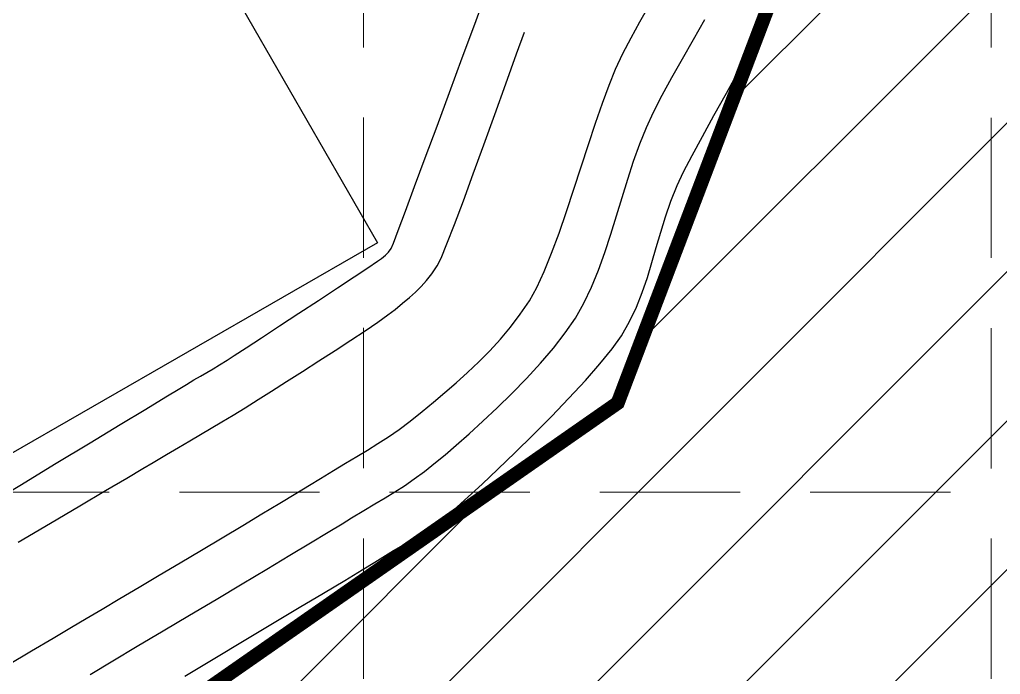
# Model space of a CAD drawing. Extents: x 2138193 to 2139991, y 332071 to 334944.
# Drawn here: x 2138753.3 to 2138823.2, y 332777.1 to 332823.8 of the extents above; entities that cross this region are included whole.
import ezdxf

# ---------------------------------------------------------------- set-up
doc = ezdxf.new("R2010")
doc.units = 0
doc.header["$LTSCALE"] = 100
doc.header["$MEASUREMENT"] = 0
doc.linetypes.add('DASHED', pattern=[0.75, 0.5, -0.25])
doc.linetypes.add('HIDDEN', pattern=[0.375, 0.25, -0.125])
for name, color, linetype in [('CONTOURS', 35, 'Continuous'), ('GRID', 254, 'DASHED'), ('V-PROP-SUBD-N', 7, 'Continuous')]:
    doc.layers.add(name, color=color, linetype=linetype)

msp = doc.modelspace()

# ---------------------------------------------------------------- hatches: boundary and pattern name
at = {"layer": 'CONTOURS', "ltscale": 10}
h = msp.add_hatch(dxfattribs=at)
h.set_pattern_fill('ANSI31', color=5, scale=60, style=0)
h.set_pattern_definition([(45, (0, 0), (-5.303300858899106, 5.303300858899107), [])])
h.paths.add_polyline_path([(2138483.546160111, 332606.2740493599), (2138656.140052903, 332606.2740493599), (2138921.264482902, 332760.8706732228), (2139372.471049562, 332785.9219287917), (2139377.748317752, 332780.6479753673), (2139409.411939294, 332807.0177192923), (2139404.134671104, 332828.1135155923), (2139401.496037009, 332952.0512992817), (2139392.260811476, 332977.1025548506), (2139347.404019459, 332973.1470955816), (2139339.488117175, 332969.1916305132), (2139182.489332715, 332936.2294564062), (2139043.960999322, 332917.7706368185), (2138914.667891463, 332903.2672764998), (2138844.744069344, 332879.534509287), (2138820.996350087, 332862.3941780554), (2138795.929319984, 332796.4698240421), (2138748.301847437, 332763.2789477164)])

# ---------------------------------------------------------------- linework, layer by layer
at = {"layer": 'CONTOURS', "color": 5, "ltscale": 10, "const_width": 1}
msp.add_lwpolyline([(2138656.140052903, 332606.2740493598), (2138921.264482902, 332760.8706732228), (2139372.471049562, 332785.9219287917), (2139377.748317752, 332780.6479753673), (2139409.411939294, 332807.0177192923), (2139404.134671104, 332828.1135155923), (2139401.496037009, 332952.0512992817), (2139392.260811476, 332977.1025548506), (2139347.404019459, 332973.1470955816), (2139339.488117175, 332969.1916305132), (2139182.489332715, 332936.2294564062), (2139043.960999322, 332917.7706368185), (2138914.667891463, 332903.2672764998), (2138844.744069344, 332879.534509287), (2138820.996350087, 332862.3941780554), (2138795.929319984, 332796.4698240421), (2138748.301847437, 332763.2789477164), (2138483.546160112, 332606.27404936)], dxfattribs=at)
at = {"layer": 'CONTOURS', "extrusion": (0.9379564459994341, -0.3467530899762983, 0), "elevation": 1890680.289604622}
msp.add_lwpolyline([(1053804.487119368, 549), (1053806.944023398, 549)], dxfattribs=at)
at = {"layer": 'CONTOURS'}
for points, elevation in [([(2138806.465958125, 332823.6598439867), (2138807.33573063, 332825.3440198964)], 544), ([(2138796.876567852, 332822.5020943737), (2138797.50134232, 332823.6268567391)], 546), ([(2138805.548739572, 332821.9455589324), (2138806.465958125, 332823.6598439867)], 544), ([(2138788.707029474, 332821.3452932643), (2138789.268307627, 332822.9057875748)], 548), ([(2138804.612347099, 332820.2352020581), (2138805.548739572, 332821.9455589324)], 544), ([(2138787.161469421, 332817.04011047), (2138787.945002153, 332819.2216476398)], 548), ([(2138799.10322742, 332818.4032900622), (2138799.798544493, 332819.6752774123)], 545), ([(2138783.040951894, 332816.2092082062), (2138783.928145338, 332818.6093940685)], 549), ([(2138798.487214879, 332817.2094702436), (2138799.10322742, 332818.4032900622)], 545), ([(2138801.970847446, 332815.4680737595), (2138802.795128908, 332816.9624221471)], 544), ([(2138782.201827404, 332813.9420068651), (2138783.040951894, 332816.2092082062)], 549), ([(2138801.240480576, 332814.1138028499), (2138801.970847446, 332815.4680737595)], 544), ([(2138800.632300427, 332812.9336467427), (2138801.240480576, 332814.1138028499)], 544), ([(2138781.440682074, 332811.8902351211), (2138782.201827404, 332813.9420068651)], 549), ([(2138784.917869834, 332810.8735462455), (2138785.624300154, 332812.7935201174)], 548), ([(2138792.806387156, 332811.7010665875), (2138793.329790217, 332813.3041271947)], 546), ([(2138780.787426113, 332810.1363380499), (2138781.440682074, 332811.8902351211)], 549), ([(2138792.276937146, 332810.1149304616), (2138792.806387156, 332811.7010665875)], 546), ([(2138791.743856574, 332808.5832715582), (2138792.276937146, 332810.1149304616)], 546), ([(2138778.10646599, 332806.1097410284), (2138778.785803443, 332806.5657026751)], 549), ([(2138777.126887203, 332805.459290744), (2138778.10646599, 332806.1097410284)], 549), ([(2138790.146995393, 332804.6906855931), (2138790.676469308, 332805.8335963829)], 546), ([(2138794.06675297, 332804.7265874322), (2138794.562702347, 332805.9391158541)], 545), ([(2138781.910594666, 332804.7632836893), (2138782.297380715, 332805.1918227962)], 548), ([(2138797.679049087, 332804.3525523065), (2138798.041862529, 332805.4098611533)], 544), ([(2138773.184909013, 332802.8636170159), (2138774.586288097, 332803.7839678426)], 549), ([(2138792.906709799, 332802.5078354428), (2138793.518443558, 332803.5777649104)], 545), ([(2138796.772455751, 332802.2780669788), (2138797.262382284, 332803.3082346821)], 544), ([(2138788.284760253, 332801.877389878), (2138788.975988411, 332802.7903557768)], 546), ([(2138792.189146536, 332801.4615787233), (2138792.906709799, 332802.5078354428)], 545), ([(2138770.519094874, 332801.118841086), (2138771.802571066, 332801.957821132)], 549), ([(2138776.891085189, 332800.935443619), (2138777.914467767, 332801.6152894453)], 548), ([(2138786.797710114, 332800.1826190833), (2138787.556468616, 332801.0094995586)], 546), ([(2138791.349474227, 332800.3852457445), (2138792.189146536, 332801.4615787233)], 545), ([(2138795.53623503, 332800.3359382159), (2138796.189863123, 332801.2632078958)], 544), ([(2138768.568010224, 332799.8503720884), (2138769.414301054, 332800.3989377731)], 549), ([(2138774.616874896, 332799.4594816655), (2138775.778514857, 332800.2088579923)], 548), ([(2138768.060043002, 332799.525404927), (2138768.568010224, 332799.8503720884)], 549), ([(2138767.056697977, 332798.9101989746), (2138767.528176166, 332799.1956665379)], 549), ([(2138772.306858581, 332797.9881533119), (2138773.44628343, 332798.7112637387)], 548), ([(2138765.695510103, 332798.1095172225), (2138766.171273465, 332798.3881147185)], 549), ([(2138770.281981234, 332796.7130513593), (2138771.238718475, 332797.3140994854)], 548), ([(2138782.77779613, 332796.5210636356), (2138783.589939742, 332797.2038809186)], 546), ([(2138787.332176675, 332796.1270332786), (2138788.379044094, 332797.1497302734)], 545), ([(2138786.303820749, 332795.1612305351), (2138787.332176675, 332796.1270332786)], 545), ([(2138789.900978634, 332794.1983734943), (2138791.192882567, 332795.4986696622)], 544), ([(2138758.280770592, 332793.6244632625), (2138760.430485413, 332794.9266375279)], 549), ([(2138766.168379887, 332794.2232733634), (2138766.923366979, 332794.6677401483)], 548), ([(2138766.923366979, 332794.6677401483), (2138767.688548982, 332795.1228755779)], 548), ([(2138780.327873762, 332794.5792439355), (2138781.123787085, 332795.1732508505)], 546), ([(2138765.39991603, 332793.7733994609), (2138766.168379887, 332794.2232733634)], 548), ([(2138763.727871307, 332792.7931272536), (2138764.594303729, 332793.3020426785)], 548), ([(2138777.320479099, 332792.6540746024), (2138778.083328039, 332793.1102563739)], 546), ([(2138778.083328039, 332793.1102563739), (2138778.826363773, 332793.5690057907)], 546), ([(2138783.611063011, 332792.7791288343), (2138784.415139809, 332793.4698842108)], 545), ([(2138762.776947088, 332792.2305774238), (2138763.727871307, 332792.7931272536)], 548), ([(2138753.26739801, 332790.5946778347), (2138755.87174574, 332792.1672483744)], 549), ([(2138786.254370331, 332790.6905542937), (2138787.386493674, 332791.7561021243)], 544), ([(2138759.382769221, 332790.2208883815), (2138760.899109119, 332791.1180870305)], 548), ([(2138785.265964866, 332789.7796832806), (2138786.254370331, 332790.6905542937)], 544), ([(2138771.823578781, 332789.3173821278), (2138772.964245829, 332790.0064802113)], 546), ([(2138778.59904358, 332789.2779426941), (2138779.331179705, 332789.7120758024)], 545), ([(2138779.331179705, 332789.7120758024), (2138780.030357725, 332790.1349980332)], 545), ([(2138784.466506121, 332789.0617027707), (2138785.265964866, 332789.7796832806)], 544), ([(2138755.462454443, 332787.9024846048), (2138757.552737206, 332789.1384942112)], 548), ([(2138783.901222936, 332788.5748264499), (2138784.466506121, 332789.0617027707)], 544), ([(2138776.947795931, 332788.2759906565), (2138777.811924078, 332788.807585411)], 545), ([(2138753.165362301, 332786.5444396476), (2138755.462454443, 332787.9024846048)], 548), ([(2138767.721084461, 332786.8646440627), (2138769.172085491, 332787.729195679)], 546), ([(2138781.915147556, 332787.1265304422), (2138782.540842089, 332787.5409876816)], 544), ([(2138782.540842089, 332787.5409876816), (2138783.194210913, 332788.0139223695)], 544), ([(2138779.944420618, 332785.9391039746), (2138780.642905729, 332786.3550805326)], 544), ([(2138778.612151901, 332785.1210660547), (2138779.169734163, 332785.4636370889)], 544), ([(2138769.133482177, 332783.5734631988), (2138770.904056014, 332784.6304061261)], 545), ([(2138759.146011082, 332781.7788244676), (2138760.410039709, 332782.5280370393)], 546), ([(2138765.383427848, 332781.3395901484), (2138767.278567822, 332782.4678645886)], 545), ([(2138758.017838644, 332781.1092743805), (2138759.146011082, 332781.7788244676)], 546), ([(2138763.492177157, 332780.2146197315), (2138765.383427848, 332781.3395901484)], 545), ([(2138771.3115847, 332780.7414700626), (2138773.214122598, 332781.8784597258)], 544), ([(2138756.963659886, 332780.4835756248), (2138758.017838644, 332781.1092743805)], 546), ([(2138761.648930646, 332779.1189331913), (2138763.492177157, 332780.2146197315)], 545), ([(2138759.897803218, 332778.0785103807), (2138761.648930646, 332779.1189331913)], 545), ([(2138767.177324506, 332778.274324493), (2138769.28339237, 332779.5306421539)], 544)]:
    msp.add_lwpolyline(points, dxfattribs=dict(at, elevation=elevation))
at = {"layer": 'CONTOURS', "extrusion": (0.8660669944835299, -0.4999279558759099, 0), "elevation": 1685954.08835473}
msp.add_lwpolyline([(1357492.221083493, 546), (1357493.522740876, 546)], dxfattribs=at)
at = {"layer": 'CONTOURS', "extrusion": (0.9380336951479774, -0.3465440617973877, 0), "elevation": 1890915.078466658}
msp.add_lwpolyline([(1053380.552357729, 549), (1053383.130964116, 549)], dxfattribs=at)
at = {"layer": 'CONTOURS', "extrusion": (0.86994179572185, -0.4931544099531537, 0), "elevation": 1696499.847427042}
msp.add_lwpolyline([(1344295.417041204, 545), (1344297.035097563, 545)], dxfattribs=at)
at = {"layer": 'CONTOURS', "extrusion": (0.8877202050493167, -0.4603833593291562, 0), "elevation": 1745427.260251109}
msp.add_lwpolyline([(1280118.486256003, 546), (1280119.750761259, 546)], dxfattribs=at)
at = {"layer": 'CONTOURS', "extrusion": (0.8686899170847978, -0.495356263668087, 0), "elevation": 1693089.501513396}
msp.add_lwpolyline([(1348586.504157726, 545), (1348588.091473108, 545)], dxfattribs=at)
at = {"layer": 'CONTOURS', "extrusion": (0.9412379330560113, -0.3377442129429422, 0), "elevation": 1900700.578531276}
msp.add_lwpolyline([(1035625.32740154, 548), (1035627.583627675, 548)], dxfattribs=at)
at = {"layer": 'CONTOURS', "extrusion": (0.9062051683360735, -0.4228382585350917, 0), "elevation": 1797458.643473424}
msp.add_lwpolyline([(1205968.118183774, 546), (1205969.354786735, 546)], dxfattribs=at)
at = {"layer": 'CONTOURS', "extrusion": (0.9380381308330749, -0.3465320549432492, 0), "elevation": 1890928.561576593}
msp.add_lwpolyline([(1053353.735962274, 549), (1053356.348569616, 549)], dxfattribs=at)
at = {"layer": 'CONTOURS', "extrusion": (0.8710496676823228, -0.4911949474806465, 0), "elevation": 1699521.510842785}
msp.add_lwpolyline([(1340470.122266208, 545), (1340471.653379472, 545)], dxfattribs=at)
at = {"layer": 'CONTOURS', "extrusion": (0.9264268496678788, -0.3764748228161474, 0), "elevation": 1856139.380680929}
msp.add_lwpolyline([(1113535.169445241, 546), (1113536.383131889, 546)], dxfattribs=at)
at = {"layer": 'CONTOURS', "extrusion": (0.8745592567185192, -0.4849186596615471, 0), "elevation": 1709120.629677997}
msp.add_lwpolyline([(1328215.37114884, 544), (1328217.283416485, 544)], dxfattribs=at)
at = {"layer": 'CONTOURS', "extrusion": (0.9388450858473653, -0.3443398100427154, 0), "elevation": 1893394.593177591}
msp.add_lwpolyline([(1048936.601708191, 546), (1048937.981308661, 546)], dxfattribs=at)
at = {"layer": 'CONTOURS', "extrusion": (0.8739672952824437, -0.485984739242592, 0), "elevation": 1707499.729303104}
msp.add_lwpolyline([(1330296.659154252, 544), (1330298.490330944, 544)], dxfattribs=at)
at = {"layer": 'CONTOURS', "extrusion": (0.9457454146876513, -0.3249086188411788, 0), "elevation": 1914620.027963693}
msp.add_lwpolyline([(1009672.312307854, 546), (1009673.822775241, 546)], dxfattribs=at)
at = {"layer": 'CONTOURS', "extrusion": (0.9406998014517031, -0.3392401561559695, 0), "elevation": 1899051.753483292}
msp.add_lwpolyline([(1038641.11070668, 548), (1038643.414192932, 548)], dxfattribs=at)
at = {"layer": 'CONTOURS', "extrusion": (0.9057993768597052, -0.4237068430891455, 0), "elevation": 1796305.407797342}
msp.add_lwpolyline([(1207687.962483929, 545), (1207689.175967989, 545)], dxfattribs=at)
at = {"layer": 'CONTOURS', "extrusion": (0.9494325232894802, -0.3139711510954004, 0), "elevation": 1926146.163763169}
msp.add_lwpolyline([(987504.8429201436, 546), (987506.4483542418, 546)], dxfattribs=at)
at = {"layer": 'CONTOURS', "extrusion": (0.9270532757803748, -0.3749296252163548, 0), "elevation": 1857997.04765189}
msp.add_lwpolyline([(1110435.719804479, 545), (1110436.987733847, 545)], dxfattribs=at)
at = {"layer": 'CONTOURS', "extrusion": (0.9398689891269496, -0.3415351860020952, 0), "elevation": 1896511.003331467}
msp.add_lwpolyline([(1043270.969828229, 548), (1043273.182584813, 548)], dxfattribs=at)
at = {"layer": 'CONTOURS', "extrusion": (0.9509193258113046, -0.3094389047915179, 0), "elevation": 1930834.526884663}
msp.add_lwpolyline([(978304.468327353, 546), (978306.1324352375, 546)], dxfattribs=at)
at = {"layer": 'CONTOURS', "extrusion": (0.9420341334442042, -0.335517050872273, 0), "elevation": 1903155.161899179}
msp.add_lwpolyline([(1031124.748474886, 545), (1031126.05758818, 545)], dxfattribs=at)
at = {"layer": 'CONTOURS', "extrusion": (0.9511449432052963, -0.3087447117198833, 0), "elevation": 1931551.536310793}
msp.add_lwpolyline([(976895.0092035462, 545), (976896.3505696493, 545)], dxfattribs=at)
at = {"layer": 'CONTOURS', "extrusion": (0.9047083452361661, -0.4260314660445146, 0), "elevation": 1793201.998798487}
msp.add_lwpolyline([(1212293.933044834, 544), (1212295.007428624, 544)], dxfattribs=at)
at = {"layer": 'CONTOURS', "extrusion": (0.9559615661354317, -0.2934918807597454, 0), "elevation": 1946929.644942724}
msp.add_lwpolyline([(945873.9742037938, 545), (945875.337491458, 545)], dxfattribs=at)
at = {"layer": 'CONTOURS', "extrusion": (0.9276516009920192, -0.3734467929664732, 0), "elevation": 1859773.846413966}
msp.add_lwpolyline([(1107460.417474464, 544), (1107461.61503991, 544)], dxfattribs=at)
at = {"layer": 'CONTOURS', "extrusion": (0.9362136372682176, -0.351431395001947, 0), "elevation": 1885399.41773115}
msp.add_lwpolyline([(1063216.443047169, 548), (1063218.245741263, 548)], dxfattribs=at)
at = {"layer": 'CONTOURS', "extrusion": (0.9573224434856822, -0.289022039295627, 0), "elevation": 1951327.897263511}
msp.add_lwpolyline([(936765.4350620467, 545), (936766.8091868153, 545)], dxfattribs=at)
at = {"layer": 'CONTOURS', "extrusion": (0.9444080482197934, -0.3287756658539082, 0), "elevation": 1910479.566993041}
msp.add_lwpolyline([(1017493.380519741, 544), (1017494.550442505, 544)], dxfattribs=at)
at = {"layer": 'CONTOURS', "extrusion": (0.9362473830417175, -0.3513414831008936, 0), "elevation": 1885497.908235581}
msp.add_lwpolyline([(1063033.565968859, 549), (1063035.033078244, 549)], dxfattribs=at)
at = {"layer": 'CONTOURS', "extrusion": (0.9321824639767591, -0.3619887482425641, 0), "elevation": 1873264.023511271}
msp.add_lwpolyline([(1084453.249233474, 548), (1084454.732741388, 548)], dxfattribs=at)
at = {"layer": 'CONTOURS', "extrusion": (0.9554917067277374, -0.2950179627997512, 0), "elevation": 1945416.822944024}
msp.add_lwpolyline([(948978.8305420246, 545), (948980.2042045988, 545)], dxfattribs=at)
at = {"layer": 'CONTOURS', "extrusion": (0.9548663694052364, -0.297035715998704, 0), "elevation": 1943411.182114436}
msp.add_lwpolyline([(953087.4782763051, 544), (953088.6278473674, 544)], dxfattribs=at)
at = {"layer": 'CONTOURS', "extrusion": (0.9342245955647133, -0.3566853025314446, 0), "elevation": 1879393.140352278}
msp.add_lwpolyline([(1073788.645206799, 549), (1073789.62014634, 549)], dxfattribs=at)
at = {"layer": 'CONTOURS', "extrusion": (0.9375154877553263, -0.3479435445857452, 0), "elevation": 1889351.786816695}
msp.add_lwpolyline([(1056190.446184343, 546), (1056191.981763178, 546)], dxfattribs=at)
at = {"layer": 'CONTOURS', "extrusion": (0.9502217691606265, -0.3115743722022866, 0), "elevation": 1928635.390808755}
msp.add_lwpolyline([(982634.3613303753, 545), (982635.7235163426, 545)], dxfattribs=at)
at = {"layer": 'CONTOURS', "extrusion": (0.9600070557200289, -0.2799758078258932, 0), "elevation": 1960083.761846757}
msp.add_lwpolyline([(918309.4938671781, 544), (918310.6285779217, 544)], dxfattribs=at)
at = {"layer": 'CONTOURS', "extrusion": (0.9250479090085353, -0.3798504522031491, 0), "elevation": 1852056.683672738}
msp.add_lwpolyline([(1120279.333699919, 549), (1120279.728925501, 549)], dxfattribs=at)
at = {"layer": 'CONTOURS', "extrusion": (0.9237541231937065, -0.3829860570342302, 0), "elevation": 1848249.557020898}
msp.add_lwpolyline([(1126555.845885182, 548), (1126556.934436398, 548)], dxfattribs=at)
at = {"layer": 'CONTOURS', "extrusion": (-0.699750635702227, 0.7143871834196982, 0), "elevation": -1258859.157532014}
msp.add_lwpolyline([(-1760798.466004501, 549), (-1760798.771824935, 549)], dxfattribs=at)
at = {"layer": 'CONTOURS', "extrusion": (0.8035514159692625, -0.5952353500035035, 0), "elevation": 1520520.735302938}
msp.add_lwpolyline([(1540504.912967248, 549), (1540505.254312949, 549)], dxfattribs=at)
at = {"layer": 'CONTOURS', "extrusion": (0.9262479242374666, -0.3769148217379948, 0), "elevation": 1855610.973014798}
msp.add_lwpolyline([(1114402.619099084, 546), (1114404.033457163, 546)], dxfattribs=at)
at = {"layer": 'CONTOURS', "extrusion": (0.940726431169266, -0.3391663038975662, 0), "elevation": 1899144.015690127}
msp.add_lwpolyline([(1038486.39000436, 545), (1038487.73050796, 545)], dxfattribs=at)
at = {"layer": 'CONTOURS', "extrusion": (0.960386442311584, -0.2786716372796101, 0), "elevation": 1961329.231205124}
msp.add_lwpolyline([(915645.2739901486, 544), (915646.3983450405, 544)], dxfattribs=at)
at = {"layer": 'CONTOURS', "extrusion": (0.5729462424332485, -0.8195929497510465, 0), "elevation": 952639.3538412575}
msp.add_lwpolyline([(1943608.285198067, 549), (1943608.650349452, 549)], dxfattribs=at)
at = {"layer": 'CONTOURS', "extrusion": (0.6407638490217663, -0.7677380346099907, 0), "elevation": 1114943.899484466}
msp.add_lwpolyline([(1855272.601318383, 549), (1855272.949565209, 549)], dxfattribs=at)
at = {"layer": 'CONTOURS', "extrusion": (0.8974110801364138, -0.4411953685708804, 0), "elevation": 1772535.04110653}
msp.add_lwpolyline([(1242285.188092859, 548), (1242285.807282484, 548)], dxfattribs=at)
at = {"layer": 'CONTOURS', "extrusion": (0.9559297057586275, -0.2935956362894791, 0), "elevation": 1946830.36676601}
msp.add_lwpolyline([(946080.3495187726, 544), (946081.4679497238, 544)], dxfattribs=at)
at = {"layer": 'CONTOURS', "extrusion": (0.8287819871866562, -0.559571637697031, 0), "elevation": 1586355.938634682}
msp.add_lwpolyline([(1472625.474611244, 548), (1472626.156383185, 548)], dxfattribs=at)
at = {"layer": 'CONTOURS', "extrusion": (0.5511707240271381, -0.8343924933599298, 0), "elevation": 901140.9605777015}
msp.add_lwpolyline([(1968010.767430564, 549), (1968012.205602064, 549)], dxfattribs=at)
at = {"layer": 'CONTOURS', "extrusion": (0.7883587862806741, -0.6152157541010003, 0), "elevation": 1481380.819025663}
msp.add_lwpolyline([(1578182.461034273, 548), (1578183.07605245, 548)], dxfattribs=at)
at = {"layer": 'CONTOURS', "extrusion": (-0.5499084295747149, 0.8352249511854103, 0), "elevation": -898164.1497411367}
msp.add_lwpolyline([(-1969369.505627351, 549), (-1969371.110703445, 549)], dxfattribs=at)
at = {"layer": 'CONTOURS', "extrusion": (0.6624001074534595, -0.7491502503808202, 0), "elevation": 1167408.622956025}
msp.add_lwpolyline([(1822717.762684523, 548), (1822718.347702077, 548)], dxfattribs=at)
at = {"layer": 'CONTOURS', "extrusion": (0.697657274256284, -0.7164316629499929, 0), "elevation": 1253704.88797711}
msp.add_lwpolyline([(1764474.177159919, 548), (1764474.744906706, 548)], dxfattribs=at)
at = {"layer": 'CONTOURS', "extrusion": (0.8732849158097138, -0.4872098683516386, 0), "elevation": 1705627.443917782}
msp.add_lwpolyline([(1332671.9078756, 546), (1332672.982235853, 546)], dxfattribs=at)
at = {"layer": 'CONTOURS', "extrusion": (0.9024786700208702, -0.4307345472067007, 0), "elevation": 1786865.531596862}
msp.add_lwpolyline([(1221600.387974876, 545), (1221601.660938503, 545)], dxfattribs=at)
at = {"layer": 'CONTOURS', "extrusion": (0.9288014965106794, -0.3705776303010238, 0), "elevation": 1863188.63671166}
msp.add_lwpolyline([(1101698.631920021, 544), (1101699.75629119, 544)], dxfattribs=at)
at = {"layer": 'CONTOURS', "extrusion": (-0.6417822206976835, 0.7668869415998358, 0), "elevation": -1117408.635726603}
msp.add_lwpolyline([(-1853790.319624988, 548), (-1853790.94726492, 548)], dxfattribs=at)
at = {"layer": 'CONTOURS', "extrusion": (0.8295893845903184, -0.5583739365112386, 0), "elevation": 1588488.226225904}
msp.add_lwpolyline([(1470333.681930679, 546), (1470334.841669739, 546)], dxfattribs=at)
at = {"layer": 'CONTOURS', "extrusion": (0.609413772503222, -0.7928523531423686, 0), "elevation": 1039538.269157505}
msp.add_lwpolyline([(1898550.958400357, 548), (1898551.608093296, 548)], dxfattribs=at)
at = {"layer": 'CONTOURS', "extrusion": (-0.636228215483034, 0.7715009123930278, 0), "elevation": -1103994.291225163}
msp.add_lwpolyline([(-1861809.503300182, 548), (-1861810.19797238, 548)], dxfattribs=at)
at = {"layer": 'CONTOURS', "extrusion": (0.54807968131321, -0.8364261252086823, 0), "elevation": 893853.1159126372}
msp.add_lwpolyline([(1971326.602513124, 549), (1971328.255185016, 549)], dxfattribs=at)
at = {"layer": 'CONTOURS', "extrusion": (0.5630586359015208, -0.8264169483600385, 0), "elevation": 929224.4796997255}
msp.add_lwpolyline([(1954909.140824997, 548), (1954910.222696204, 548)], dxfattribs=at)
at = {"layer": 'CONTOURS', "extrusion": (-0.5789335209960886, 0.815374747135985, 0), "elevation": -966852.216658215}
msp.add_lwpolyline([(-1936576.593790817, 548), (-1936577.482526582, 548)], dxfattribs=at)
at = {"layer": 'CONTOURS', "extrusion": (0.8672573992673911, -0.4978600239183312, 0), "elevation": 1689198.376322963}
msp.add_lwpolyline([(1353445.480244272, 544), (1353446.650437901, 544)], dxfattribs=at)
at = {"layer": 'CONTOURS', "extrusion": (0.7660248026076387, -0.6428110156102866, 0), "elevation": 1424436.160851005}
msp.add_lwpolyline([(1629770.028957756, 546), (1629771.161937154, 546)], dxfattribs=at)
at = {"layer": 'CONTOURS', "extrusion": (0.5459408470063525, -0.8378237234466368, 0), "elevation": 888813.5161922264}
msp.add_lwpolyline([(1973601.085963631, 549), (1973602.404610728, 549)], dxfattribs=at)
at = {"layer": 'CONTOURS', "extrusion": (-0.5467936930788129, 0.8372673749819903, 0), "elevation": -890826.3493376628}
msp.add_lwpolyline([(-1972700.237011059, 548), (-1972701.565822338, 548)], dxfattribs=at)
at = {"layer": 'CONTOURS', "extrusion": (0.7103849930900961, -0.7038133002383403, 0), "elevation": 1285132.849663428}
msp.add_lwpolyline([(1741721.738049321, 546), (1741722.850032787, 546)], dxfattribs=at)
at = {"layer": 'CONTOURS', "extrusion": (0.7591822954416104, -0.6508780548520646, 0), "elevation": 1407120.058761736}
msp.add_lwpolyline([(1644747.079216898, 545), (1644748.513674923, 545)], dxfattribs=at)
at = {"layer": 'CONTOURS', "extrusion": (0.777657520984818, -0.6286881421306969, 0), "elevation": 1454022.809700459}
msp.add_lwpolyline([(1603438.689698531, 544), (1603440.076301656, 544)], dxfattribs=at)
at = {"layer": 'CONTOURS', "extrusion": (0.5269176802891239, -0.8499163242335852, 0), "elevation": 844102.955535491}
msp.add_lwpolyline([(1993131.216120336, 549), (1993131.84190763, 549)], dxfattribs=at)
at = {"layer": 'CONTOURS', "extrusion": (0.5385630807465388, -0.842585193352457, 0), "elevation": 871453.1497716899}
msp.add_lwpolyline([(1981331.936980501, 548), (1981333.32626609, 548)], dxfattribs=at)
at = {"layer": 'CONTOURS', "extrusion": (0.6873884252706601, -0.7262899922234384, 0), "elevation": 1228467.882574192}
msp.add_lwpolyline([(1782140.227374244, 546), (1782141.328728245, 546)], dxfattribs=at)
at = {"layer": 'CONTOURS', "extrusion": (0.5101801790905124, -0.8600675466864057, 0), "elevation": 804927.0177843207}
msp.add_lwpolyline([(2009271.029083505, 549), (2009271.542994374, 549)], dxfattribs=at)
at = {"layer": 'CONTOURS', "extrusion": (0.7352687119644545, -0.6777757160050307, 0), "elevation": 1347022.392910998}
msp.add_lwpolyline([(1694315.640643912, 545), (1694317.115347206, 545)], dxfattribs=at)
at = {"layer": 'CONTOURS', "extrusion": (0.7518274231030552, -0.659359936506776, 0), "elevation": 1388569.983768865}
msp.add_lwpolyline([(1660441.538159312, 544), (1660443.122460836, 544)], dxfattribs=at)
at = {"layer": 'CONTOURS', "extrusion": (0.5084724412317096, -0.8610782638691244, 0), "elevation": 800938.1960566407}
msp.add_lwpolyline([(2010862.693126627, 549), (2010863.3190962, 549)], dxfattribs=at)
at = {"layer": 'CONTOURS', "extrusion": (0.5056579184148996, -0.8627340665258969, 0), "elevation": 794367.5434308702}
msp.add_lwpolyline([(2013468.576476702, 549), (2013469.090454843, 549)], dxfattribs=at)
at = {"layer": 'CONTOURS', "extrusion": (-0.6683174598393453, 0.7438761811443387, 0), "elevation": -1181826.523991792}
msp.add_lwpolyline([(-1813405.427284219, 546), (-1813406.516954022, 546)], dxfattribs=at)
at = {"layer": 'CONTOURS', "extrusion": (0.7154570070878432, -0.6986567619431633, 0), "elevation": 1297700.15345068}
msp.add_lwpolyline([(1732381.016098, 545), (1732382.500739472, 545)], dxfattribs=at)
at = {"layer": 'CONTOURS', "extrusion": (0.7336707939675785, -0.6795050890751172, 0), "elevation": 1343032.433391194}
msp.add_lwpolyline([(1697483.645676093, 544), (1697485.370873062, 544)], dxfattribs=at)
at = {"layer": 'CONTOURS', "extrusion": (0.5184526644018723, -0.855106329513821, 0), "elevation": 824270.9950114222}
msp.add_lwpolyline([(2001409.817018354, 549), (2001410.972268608, 549)], dxfattribs=at)
at = {"layer": 'CONTOURS', "extrusion": (-0.5166257964284161, 0.8562112977908578, 0), "elevation": -819996.0236207686}
msp.add_lwpolyline([(-2003166.262290882, 549), (-2003166.814261124, 549)], dxfattribs=at)
at = {"layer": 'CONTOURS', "extrusion": (0.5336754534468586, -0.8456893699156267, 0), "elevation": 859966.5597717752}
msp.add_lwpolyline([(1986341.85877343, 548), (1986343.121814146, 548)], dxfattribs=at)
at = {"layer": 'CONTOURS', "extrusion": (-0.653581878856211, 0.7568558169366112, 0), "elevation": -1145990.697562136}
msp.add_lwpolyline([(-1836261.023005045, 546), (-1836262.099378907, 546)], dxfattribs=at)
at = {"layer": 'CONTOURS', "extrusion": (0.5186649562223705, -0.8549775805170838, 0), "elevation": 824767.8843179788}
msp.add_lwpolyline([(2001203.420158525, 549), (2001205.103399501, 549)], dxfattribs=at)
at = {"layer": 'CONTOURS', "extrusion": (-0.5283527462795045, 0.84902495575743, 0), "elevation": -847472.4375711269}
msp.add_lwpolyline([(-1991702.296770496, 548), (-1991703.401327902, 548)], dxfattribs=at)
at = {"layer": 'CONTOURS', "extrusion": (0.7200950344647369, -0.6938754508838236, 0), "elevation": 1309214.291060129}
msp.add_lwpolyline([(1723699.089391982, 544), (1723700.897650864, 544)], dxfattribs=at)
at = {"layer": 'CONTOURS', "extrusion": (-0.5184828013615415, 0.8550880566890688, 0), "elevation": -824341.5323448287}
msp.add_lwpolyline([(-2001376.946069182, 549), (-2001379.082010179, 549)], dxfattribs=at)
at = {"layer": 'CONTOURS', "extrusion": (0.5223414377314286, -0.8527364319815731, 0), "elevation": 833380.4702081077}
msp.add_lwpolyline([(1997638.743607224, 548), (1997639.748122602, 548)], dxfattribs=at)
at = {"layer": 'CONTOURS', "extrusion": (0.6384913863251197, -0.7696289687821184, 0), "elevation": 1109464.537522859}
msp.add_lwpolyline([(1858555.852422385, 546), (1858556.895822288, 546)], dxfattribs=at)
at = {"layer": 'CONTOURS', "extrusion": (-0.5164256050990275, 0.8563320584902234, 0), "elevation": -819531.265097606}
msp.add_lwpolyline([(-2003359.260072553, 548), (-2003360.193178564, 548)], dxfattribs=at)
at = {"layer": 'CONTOURS', "extrusion": (0.6251581856350312, -0.7804980736257559, 0), "elevation": 1077330.535182949}
msp.add_lwpolyline([(1877364.173720547, 546), (1877365.26402209, 546)], dxfattribs=at)
at = {"layer": 'CONTOURS', "extrusion": (-0.5705302136704068, 0.8212766131390813, 0), "elevation": -946922.392543375}
msp.add_lwpolyline([(-1946398.701466572, 546), (-1946399.626329052, 546)], dxfattribs=at)
at = {"layer": 'CONTOURS', "extrusion": (0.6722769077338755, -0.7402997766633315, 0), "elevation": 1191488.459102576}
msp.add_lwpolyline([(1807072.198838079, 545), (1807073.524949953, 545)], dxfattribs=at)
at = {"layer": 'CONTOURS', "extrusion": (-0.5452375801403528, 0.8382815643939049, 0), "elevation": -887167.8780956024}
msp.add_lwpolyline([(-1974350.420707772, 546), (-1974351.305782781, 546)], dxfattribs=at)
at = {"layer": 'CONTOURS', "extrusion": (-0.661422874955311, 0.7500131868746384, 0), "elevation": -1165041.44585246}
msp.add_lwpolyline([(-1824233.728853986, 545), (-1824234.938113545, 545)], dxfattribs=at)
at = {"layer": 'CONTOURS', "extrusion": (-0.7005139335006559, 0.713638724405731, 0), "elevation": -1260757.299249133}
msp.add_lwpolyline([(-1759448.470603901, 544), (-1759450.269655066, 544)], dxfattribs=at)
at = {"layer": 'CONTOURS', "extrusion": (0.5175741388899265, -0.8556383644696813, 0), "elevation": 822214.9829218555}
msp.add_lwpolyline([(2002246.195493341, 549), (2002249.010964167, 549)], dxfattribs=at)
at = {"layer": 'CONTOURS', "extrusion": (0.5050027226720644, -0.86311774984286, 0), "elevation": 792842.1372561441}
msp.add_lwpolyline([(2014067.207697591, 548), (2014068.141072326, 548)], dxfattribs=at)
at = {"layer": 'CONTOURS', "extrusion": (0.5097867951617806, -0.860300775007602, 0), "elevation": 804018.6575545229}
msp.add_lwpolyline([(2009644.155437547, 546), (2009645.086950926, 546)], dxfattribs=at)
at = {"layer": 'CONTOURS', "extrusion": (0.6424620906972748, -0.7663174681663512, 0), "elevation": 1119062.470386557}
msp.add_lwpolyline([(1852793.108117586, 545), (1852793.98643356, 545)], dxfattribs=at)
at = {"layer": 'CONTOURS', "extrusion": (0.6927218312015857, -0.721204870045067, 0), "elevation": 1241573.67971105}
msp.add_lwpolyline([(1773035.993826054, 544), (1773037.700154494, 544)], dxfattribs=at)
at = {"layer": 'CONTOURS', "extrusion": (-0.509476415508899, 0.8604846204553593, 0), "elevation": -803286.5975706708}
msp.add_lwpolyline([(-2009920.086470853, 548), (-2009921.422004788, 548)], dxfattribs=at)
at = {"layer": 'CONTOURS', "extrusion": (0.510051969525277, -0.8601435859107396, 0), "elevation": 804631.0641571139}
msp.add_lwpolyline([(2009383.569919841, 548), (2009384.417024404, 548)], dxfattribs=at)
at = {"layer": 'CONTOURS', "extrusion": (-0.514233817629647, 0.8576500339917438, 0), "elevation": -814411.9906678603}
msp.add_lwpolyline([(-2005453.745945431, 546), (-2005454.74709266, 546)], dxfattribs=at)
at = {"layer": 'CONTOURS', "extrusion": (-0.6235644336887741, 0.781771959741713, 0), "elevation": -1073501.349528056}
msp.add_lwpolyline([(-1879556.910430394, 545), (-1879557.917883121, 545)], dxfattribs=at)
at = {"layer": 'CONTOURS', "extrusion": (0.5266061189571809, -0.8501094020635552, 0), "elevation": 843383.024583243}
msp.add_lwpolyline([(1993441.404317229, 546), (1993442.32680402, 546)], dxfattribs=at)
at = {"layer": 'CONTOURS', "extrusion": (0.5246862114109269, -0.8512957062943806, 0), "elevation": 838881.9833712475}
msp.add_lwpolyline([(1995340.63618825, 546), (1995341.734050904, 546)], dxfattribs=at)
at = {"layer": 'CONTOURS', "extrusion": (0.5623025719021187, -0.8269315676839666, 0), "elevation": 927446.8696199955}
msp.add_lwpolyline([(1955754.286950985, 545), (1955755.132652908, 545)], dxfattribs=at)
at = {"layer": 'CONTOURS', "extrusion": (0.5929606482029655, -0.8052314385831685, 0), "elevation": 1000239.402211247}
msp.add_lwpolyline([(1919546.033084439, 545), (1919546.942705307, 545)], dxfattribs=at)
at = {"layer": 'CONTOURS', "extrusion": (0.5160675712884224, -0.856547874823392, 0), "elevation": 818690.1276587571}
msp.add_lwpolyline([(2003683.806056681, 549), (2003686.999904371, 549)], dxfattribs=at)
at = {"layer": 'CONTOURS', "extrusion": (0.5206729681699065, -0.8537562065467751, 0), "elevation": 829479.7340262036}
msp.add_lwpolyline([(1999265.453070654, 546), (1999266.597890647, 546)], dxfattribs=at)
at = {"layer": 'CONTOURS', "extrusion": (0.5357839176574576, -0.8443551347505543, 0), "elevation": 864930.884392679}
msp.add_lwpolyline([(1984193.503021492, 545), (1984194.31813489, 545)], dxfattribs=at)
at = {"layer": 'CONTOURS', "extrusion": (0.5090819244356967, -0.860718068947578, 0), "elevation": 802365.1861973722}
msp.add_lwpolyline([(2010284.205794946, 548), (2010286.331963875, 548)], dxfattribs=at)
at = {"layer": 'CONTOURS', "extrusion": (0.5147116692208227, -0.8573633404618574, 0), "elevation": 815529.454575935}
msp.add_lwpolyline([(2004993.614218354, 546), (2004995.100197815, 546)], dxfattribs=at)
at = {"layer": 'CONTOURS', "extrusion": (0.5129597721817479, -0.8584126467633438, 0), "elevation": 811436.8580193426}
msp.add_lwpolyline([(2006661.193296109, 545), (2006662.110243809, 545)], dxfattribs=at)
at = {"layer": 'CONTOURS', "extrusion": (0.513053601431499, -0.858356570463679, 0), "elevation": 811652.692444328}
msp.add_lwpolyline([(2006564.514540797, 546), (2006566.119315576, 546)], dxfattribs=at)
at = {"layer": 'CONTOURS', "extrusion": (0.5250911216339826, -0.8510460116710294, 0), "elevation": 839834.6514303455}
msp.add_lwpolyline([(1994940.952966729, 545), (1994941.760382237, 545)], dxfattribs=at)
at = {"layer": 'CONTOURS', "extrusion": (0.6215106144918271, -0.7834057416651934, 0), "elevation": 1068568.416434677}
msp.add_lwpolyline([(1882366.317550258, 544), (1882367.220035376, 544)], dxfattribs=at)
at = {"layer": 'CONTOURS', "extrusion": (0.5191026703253466, -0.8547118916109069, 0), "elevation": 825806.7336224176}
msp.add_lwpolyline([(2000787.405410127, 545), (2000788.566108575, 545)], dxfattribs=at)
at = {"layer": 'CONTOURS', "extrusion": (-0.5109930114428028, 0.8595848662328902, 0), "elevation": -806836.8060444796}
msp.add_lwpolyline([(-2008502.38879457, 546), (-2008504.127564687, 546)], dxfattribs=at)
at = {"layer": 'CONTOURS', "extrusion": (0.5161932350362425, -0.8564721502202034, 0), "elevation": 818998.3137595314}
msp.add_lwpolyline([(2003582.517204533, 545), (2003583.98002254, 545)], dxfattribs=at)
at = {"layer": 'CONTOURS', "extrusion": (-0.5255586785293493, 0.850757354021982, 0), "elevation": -840934.3017678031}
msp.add_lwpolyline([(-1994482.871960546, 544), (-1994483.605411921, 544)], dxfattribs=at)
at = {"layer": 'CONTOURS', "extrusion": (-0.5144799408687082, 0.8575024142495055, 0), "elevation": -814991.1067580967}
msp.add_lwpolyline([(-2005214.144225945, 545), (-2005215.857979839, 545)], dxfattribs=at)
at = {"layer": 'CONTOURS', "extrusion": (0.5115949236270926, -0.8592267652482605, 0), "elevation": 808250.3762678556}
msp.add_lwpolyline([(2007949.383291048, 544), (2007950.137751573, 544)], dxfattribs=at)
at = {"layer": 'CONTOURS', "extrusion": (0.5103741032353438, -0.8599524840052027, 0), "elevation": 805390.768033878}
msp.add_lwpolyline([(2009080.919332391, 546), (2009082.673298276, 546)], dxfattribs=at)
at = {"layer": 'CONTOURS', "extrusion": (-0.5133564658051444, 0.8581754709941619, 0), "elevation": -812364.2655346731}
msp.add_lwpolyline([(-2006277.869676439, 545), (-2006279.783176037, 545)], dxfattribs=at)
at = {"layer": 'CONTOURS', "extrusion": (0.5230890317135779, -0.8522780443616692, 0), "elevation": 835146.1808048042}
msp.add_lwpolyline([(1996910.954044786, 544), (1996911.863004555, 544)], dxfattribs=at)
at = {"layer": 'CONTOURS', "extrusion": (0.5099600754807674, -0.860198071036927, 0), "elevation": 804423.5323798235}
msp.add_lwpolyline([(2009466.655325691, 546), (2009468.389951246, 546)], dxfattribs=at)
at = {"layer": 'CONTOURS', "extrusion": (0.5178160644781171, -0.8554919773840047, 0), "elevation": 822798.9224696922}
msp.add_lwpolyline([(2002028.347907973, 544), (2002029.425803746, 544)], dxfattribs=at)
at = {"layer": 'CONTOURS', "extrusion": (0.5097326566928074, -0.8603328534357458, 0), "elevation": 803892.2839869536}
msp.add_lwpolyline([(2009677.560836668, 546), (2009679.241585206, 546)], dxfattribs=at)
at = {"layer": 'CONTOURS', "extrusion": (0.5155344791632722, -0.8568688352331724, 0), "elevation": 817460.9216628927}
msp.add_lwpolyline([(2004212.418539377, 544), (2004213.86438635, 544)], dxfattribs=at)
at = {"layer": 'CONTOURS', "extrusion": (0.5096960881016532, -0.8603545186572055, 0), "elevation": 803806.8626570925}
msp.add_lwpolyline([(2009710.135831859, 546), (2009711.728166391, 546)], dxfattribs=at)
at = {"layer": 'CONTOURS', "extrusion": (0.5119908380632497, -0.8589909089968829, 0), "elevation": 809172.136806966}
msp.add_lwpolyline([(2007563.22336451, 545), (2007565.382775437, 545)], dxfattribs=at)
at = {"layer": 'CONTOURS', "extrusion": (-0.5143001466636051, 0.857610260632296, 0), "elevation": -814574.2260050189}
msp.add_lwpolyline([(-2005385.637592995, 544), (-2005387.395841944, 544)], dxfattribs=at)
at = {"layer": 'CONTOURS', "extrusion": (0.5135248788835588, -0.8580747046543362, 0), "elevation": 812761.5436680624}
msp.add_lwpolyline([(2006118.967861528, 544), (2006120.982959465, 544)], dxfattribs=at)
at = {"layer": 'CONTOURS', "extrusion": (-0.5125995606807882, 0.8586277950252152, 0), "elevation": -810598.4404396941}
msp.add_lwpolyline([(-2006989.395077577, 544), (-2006991.757209739, 544)], dxfattribs=at)
at = {"layer": 'CONTOURS', "extrusion": (0.5099432588737115, -0.8602080403770118, 0), "elevation": 804384.248335264}
msp.add_lwpolyline([(2009473.571643919, 546), (2009475.100836683, 546)], dxfattribs=at)
at = {"layer": 'CONTOURS', "extrusion": (0.5096455104029481, -0.860384480175066, 0), "elevation": 803688.7215279348}
msp.add_lwpolyline([(2009750.062535279, 546), (2009751.848610681, 546)], dxfattribs=at)
at = {"layer": 'CONTOURS', "extrusion": (0.5094284160026549, -0.8605130382330218, 0), "elevation": 803181.628591296}
msp.add_lwpolyline([(2009950.775665837, 546), (2009952.772197695, 546)], dxfattribs=at)
at = {"layer": 'CONTOURS', "extrusion": (-0.5106711048017972, 0.8597761468664455, 0), "elevation": -806088.2258136738}
msp.add_lwpolyline([(-2008793.014740458, 545), (-2008794.893012439, 545)], dxfattribs=at)
at = {"layer": 'CONTOURS', "extrusion": (0.5120574928825002, -0.8589511767166328, 0), "elevation": 809331.4683634151}
msp.add_lwpolyline([(2007495.705576969, 544), (2007498.19252216, 544)], dxfattribs=at)
at = {"layer": 'GRID', "color": 252, "linetype": 'HIDDEN', "lineweight": 0, "ltscale": 0.4}
for p, q in [((2138822.562996021, 332296.8050472017), (2138822.562996021, 334897.5322012084)), ((2138777.743069245, 332296.8120938315), (2138778.016283637, 334895.673641648)), ((2138239.658925912, 332790.109790359), (2139943.532361615, 332790.109790359))]:
    msp.add_line(p, q, dxfattribs=at)
at = {"layer": 'V-PROP-SUBD-N'}
for p, q in [((2138722.586315963, 332905.5797587971), (2138778.781415688, 332807.8942945138)), ((2138778.781415688, 332807.8942945136), (2138435.733479701, 332610.5505738834))]:
    msp.add_line(p, q, dxfattribs=at)

doc.saveas('drawing.dxf')
